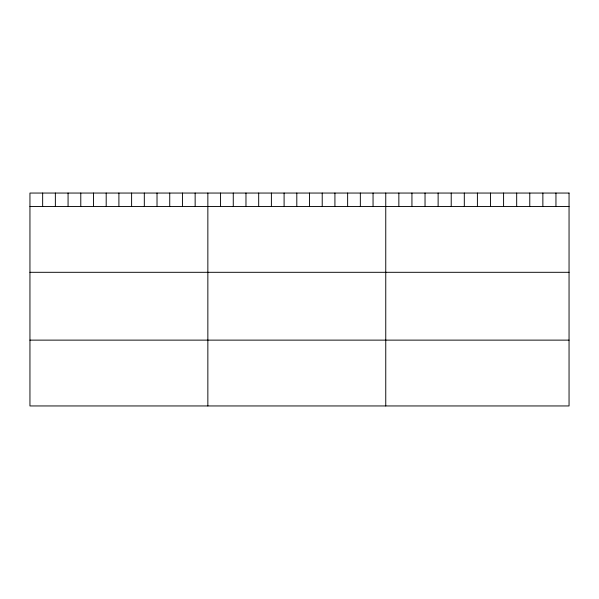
<?xml version="1.0" encoding="UTF-8"?>
<svg xmlns="http://www.w3.org/2000/svg" width="599" height="599" viewBox="0 0 599 599"><rect width="100%" height="100%" fill="white"/><g stroke="black" fill="none" stroke-linecap="round" stroke-linejoin="round"><path stroke-width="0.9" d="M29.95 206.475L569.05 206.475M29.95 272.305L569.05 272.305M29.95 340.127L569.05 340.127M555.954 193.05L555.954 206.475M542.866 193.05L542.866 206.475M529.771 193.05L529.771 206.475M516.682 193.05L516.682 206.475M503.587 193.05L503.587 206.475M490.499 193.05L490.499 206.475M477.403 193.05L477.403 206.475M464.307 193.05L464.307 206.475M451.219 193.05L451.219 206.475M438.124 193.05L438.124 206.475M425.035 193.05L425.035 206.475M411.94 193.05L411.94 206.475M398.852 193.05L398.852 206.475M385.756 193.05L385.756 405.95M373.05 193.05L373.05 206.475M360.343 193.05L360.343 206.475M347.637 193.05L347.637 206.475M334.923 193.05L334.923 206.475M322.217 193.05L322.217 206.475M309.511 193.05L309.511 206.475M296.805 193.05L296.805 206.475M284.098 193.05L284.098 206.475M271.392 193.05L271.392 206.475M258.686 193.05L258.686 206.475M245.972 193.05L245.972 206.475M233.266 193.05L233.266 206.475M220.559 193.05L220.559 206.475M207.853 193.05L207.853 405.95M195.147 193.05L195.147 206.475M182.44 193.05L182.44 206.475M169.734 193.05L169.734 206.475M157.02 193.05L157.02 206.475M144.314 193.05L144.314 206.475M131.608 193.05L131.608 206.475M118.902 193.05L118.902 206.475M106.195 193.05L106.195 206.475M93.489 193.05L93.489 206.475M80.783 193.05L80.783 206.475M68.069 193.05L68.069 206.475M55.363 193.05L55.363 206.475M42.656 193.05L42.656 206.475M569.05 193.05L29.95 193.05L29.95 405.95L569.05 405.95L569.05 193.05"/></g></svg>
